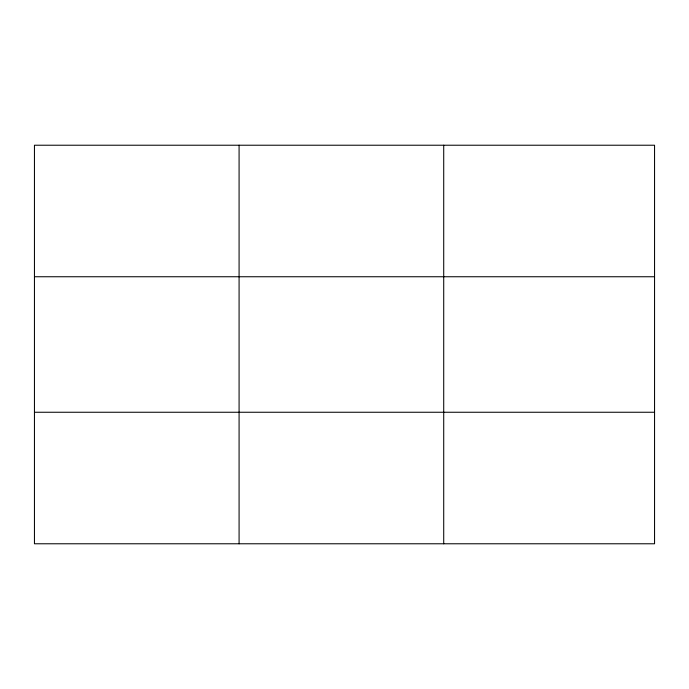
<?xml version="1.0" encoding="UTF-8"?>
<svg xmlns="http://www.w3.org/2000/svg" width="689" height="689" viewBox="0 0 689 689"><rect width="100%" height="100%" fill="white"/><g stroke="black" fill="none" stroke-linecap="round" stroke-linejoin="round"><path stroke-width="1.03" d="M239.083 543.776L239.083 145.224M443.716 543.776L443.716 145.224M654.55 412.255L654.55 543.776L34.45 543.776L34.45 145.224L654.55 145.224L654.55 412.255L34.45 412.255M34.45 276.745L654.55 276.745"/></g></svg>
